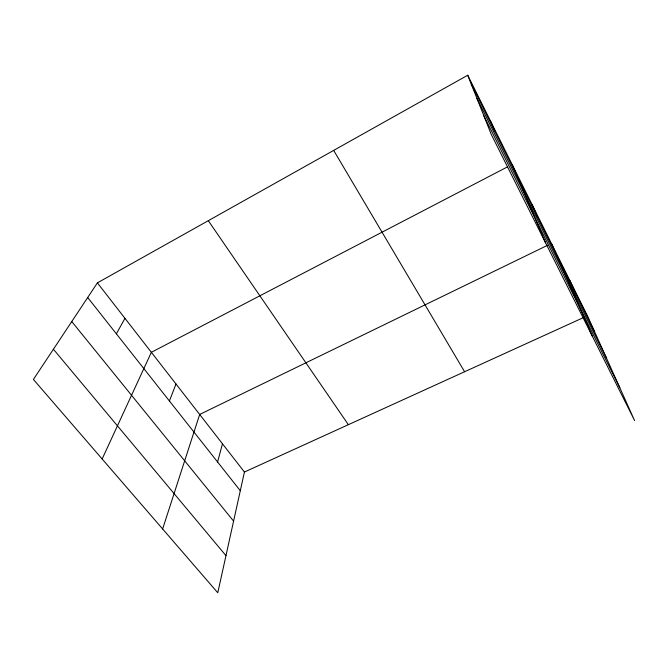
<?xml version="1.0" encoding="UTF-8"?>
<svg xmlns="http://www.w3.org/2000/svg" width="668" height="668" viewBox="0 0 668 668"><rect width="100%" height="100%" fill="white"/><g stroke="black" fill="none" stroke-linecap="round" stroke-linejoin="round"><path stroke-width="1" d="M97.394 282.873L244.421 472.034L217.776 592.766L33.4 379.441L97.394 282.873L467.725 75.233L587.439 315.78L634.6 420.589L491.264 134.435L467.725 75.233M217.584 461.972L222.469 443.786M162.625 528.956L199.674 414.461L547.735 245.214M169.413 400.975L175.993 383.991M102.146 458.983L151.36 352.303L507.571 166.841M116.374 333.825L124.941 318.319M244.421 472.034L583.698 317.484M53.415 349.239L225.968 555.651M71.76 321.558L233.591 521.132M87.692 297.51L240.296 490.73M208.307 220.682L348.37 424.689M333.666 150.4L464.594 371.742M471.19 83.943L594.578 331.645M476.96 98.455L606.319 357.731M483.724 115.472L619.837 387.774M569.821 280.368L576.492 295.339M551.426 243.419L592.491 336.513M532.221 204.826L537.815 217.701M512.131 164.47L545.564 242.835M490.462 120.925L494.721 131.187"/></g></svg>
